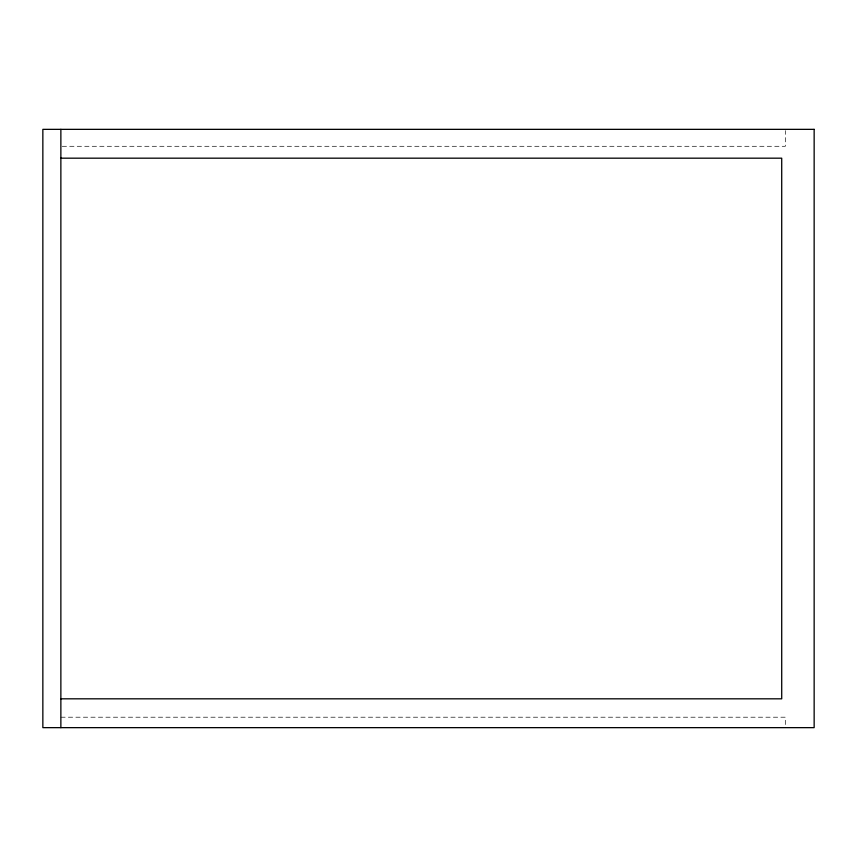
<?xml version="1.0" encoding="UTF-8"?>
<svg xmlns="http://www.w3.org/2000/svg" width="857" height="857" viewBox="0 0 857 857"><rect width="100%" height="100%" fill="white"/><g stroke="black" fill="none" stroke-linecap="round" stroke-linejoin="round"><path stroke-width="0.64" stroke-dasharray="4.29 3.21" d="M62.207 146.29L785.312 146.29L785.312 130.65M60.868 717.202L785.312 717.202L785.312 726.34"/><path stroke-width="1.29" d="M60.868 158.181L781.713 158.181L781.713 698.819L60.868 698.819M60.868 129.353L60.868 727.647M814.15 129.353L42.85 129.353L42.85 727.647L814.15 727.647L814.15 129.353"/></g></svg>
